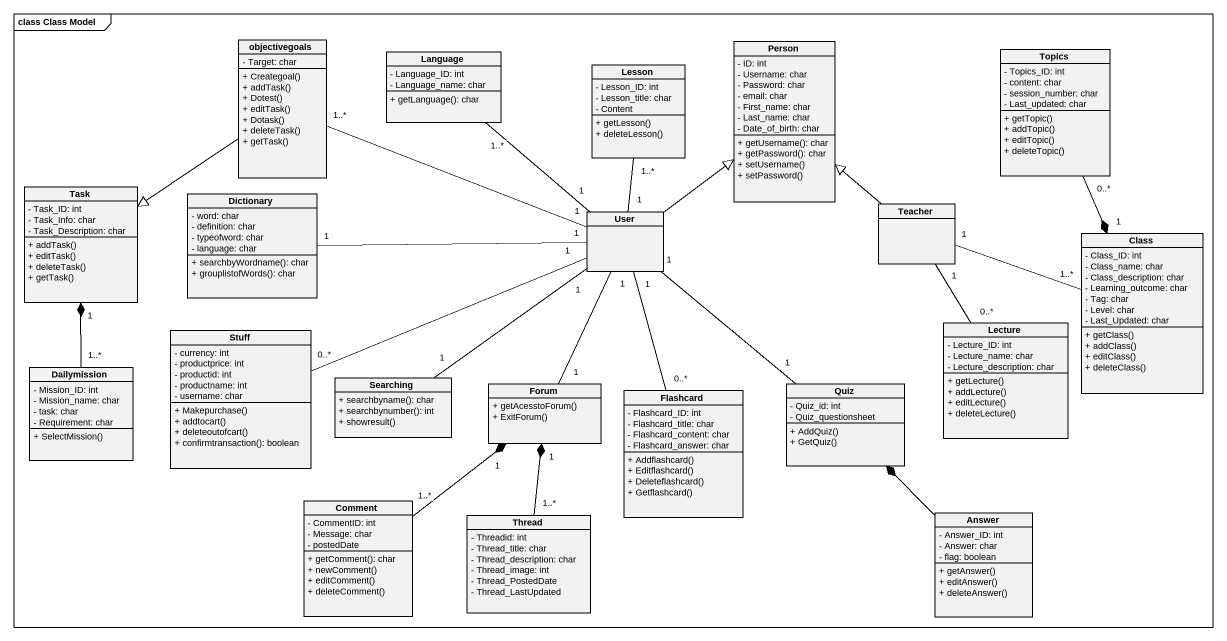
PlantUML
@startuml
mainframe class Class Model
hide circle
hide empty members
skinparam classAttributeIconSize 0
class objectivegoals {
  - Target: char
  + Creategoal()
  + addTask()
  + Dotest()
  + editTask()
  + Dotask()
  + deleteTask()
  + getTask()
}
class "Person" as Person_ {
  - ID: int
  - Username: char
  - Password: char
  - email: char
  - First_name: char
  - Last_name: char
  - Date_of_birth: char
  + getUsername(): char
  + getPassword(): char
  + setUsername()
  + setPassword()
}
class Language {
  - Language_ID: int
  - Language_name: char
  + getLanguage(): char
}
class Lesson {
  - Lesson_ID: int
  - Lesson_title: char
  - Content
  + getLesson()
  + deleteLesson()
}
class Topics {
  - Topics_ID: int
  - content: char
  - session_number: char
  - Last_updated: char
  + getTopic()
  + addTopic()
  + editTopic()
  + deleteTopic()
}
class Task {
  - Task_ID: int
  - Task_Info: char
  - Task_Description: char
  + addTask()
  + editTask()
  + deleteTask()
  + getTask()
}
class Dictionary {
  - word: char
  - definition: char
  - typeofword: char
  - language: char
  + searchbyWordname(): char
  + grouplistofWords(): char
}
class User
class Teacher
class "Class" as Class_ {
  - Class_ID: int
  - Class_name: char
  - Class_description: char
  - Learning_outcome: char
  - Tag: char
  - Level: char
  - Last_Updated: char
  + getClass()
  + addClass()
  + editClass()
  + deleteClass()
}
class Stuff {
  - currency: int
  - productprice: int
  - productid: int
  - productname: int
  - username: char
  + Makepurchase()
  + addtocart()
  + deleteoutofcart()
  + confirmtransaction(): boolean
}
class Lecture {
  - Lecture_ID: int
  - Lecture_name: char
  - Lecture_description: char
  + getLecture()
  + addLecture()
  + editLecture()
  + deleteLecture()
}
class Dailymission {
  - Mission_ID: int
  - Mission_name: char
  - task: char
  - Requirement: char
  + SelectMission()
}
class Searching {
  + searchbyname(): char
  + searchbynumber(): int
  + showresult()
}
class Forum {
  + getAcesstoForum()
  + ExitForum()
}
class Flashcard {
  - Flashcard_ID: int
  - Flashcard_title: char
  - Flashcard_content: char
  - Flashcard_answer: char
  + Addflashcard()
  + Editflashcard()
  + Deleteflashcard()
  + Getflashcard()
}
class Quiz {
  - Quiz_id: int
  - Quiz_questionsheet
  + AddQuiz()
  + GetQuiz()
}
class Comment {
  - CommentID: int
  - Message: char
  - postedDate
  + getComment(): char
  + newComment()
  + editComment()
  + deleteComment()
}
class Answer {
  - Answer_ID: int
  - Answer: char
  - flag: boolean
  + getAnswer()
  + editAnswer()
  + deleteAnswer()
}
class Thread {
  - Threadid: int
  - Thread_title: char
  - Thread_description: char
  - Thread_image: int
  - Thread_PostedDate
  - Thread_LastUpdated
}
objectivegoals --|> Task
objectivegoals "1..*" -right- "1" User
Topics "0..*" --* "1" Class_
Dictionary "1" -right- "1" User
User -up-|> Person_
User "1" -up- "1..*" Language
User "1" -up- "1..*" Lesson
User "1" -- "1" Searching
User "1" -- "0..*" Flashcard
User "1" -- "1" Quiz
Teacher -up-|> Person_
Teacher "1" -right- "1..*" Class_
Teacher "1" -- "0..*" Lecture
Stuff "0..*" -right- "1" User
Dailymission "1..*" -up-* "1" Task
Forum "1" -up- "1" User
Comment "1..*" -up-* "1" Forum
Answer -up-* Quiz
Thread "1..*" -up-* "1" Forum
@enduml
